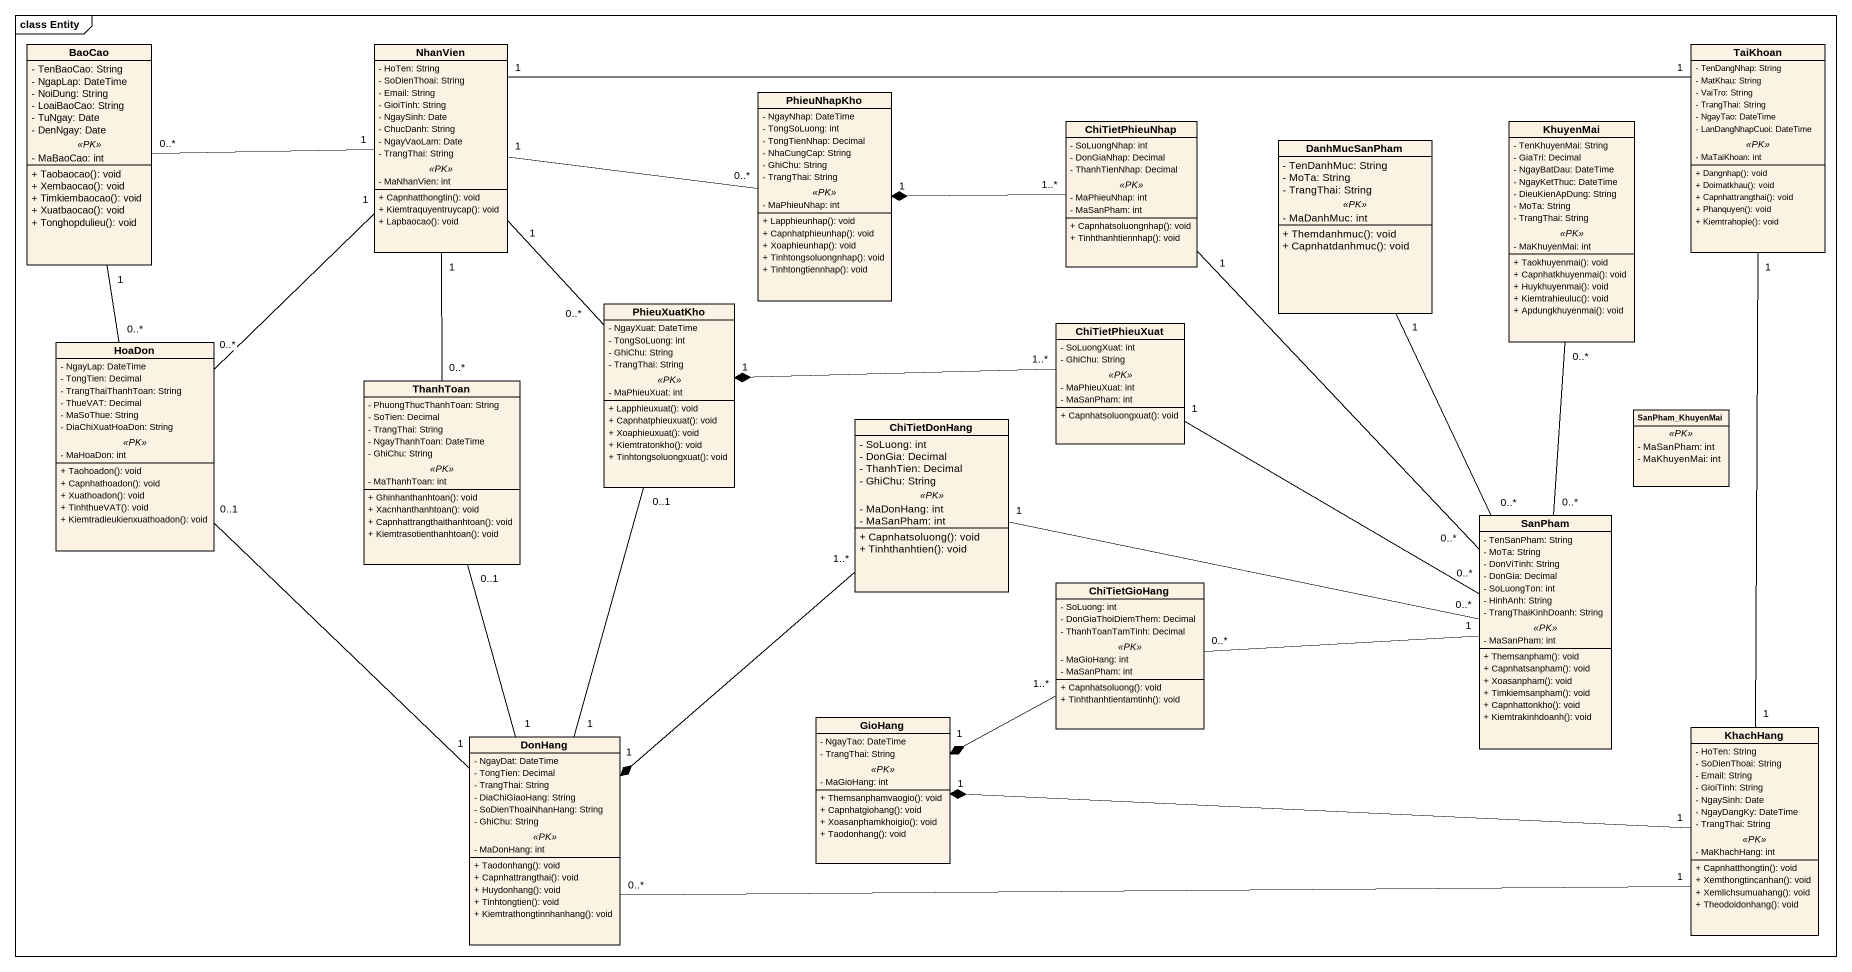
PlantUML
@startuml
mainframe class Entity
hide circle
hide empty members
skinparam classAttributeIconSize 0
class BaoCao {
  - TenBaoCao: String
  - NgapLap: DateTime
  - NoiDung: String
  - LoaiBaoCao: String
  - TuNgay: Date
  - DenNgay: Date
  .. <<PK>> ..
  - MaBaoCao: int
  --
  + Taobaocao(): void
  + Xembaocao(): void
  + Timkiembaocao(): void
  + Xuatbaocao(): void
  + Tonghopdulieu(): void
}
class NhanVien {
  - HoTen: String
  - SoDienThoai: String
  - Email: String
  - GioiTinh: String
  - NgaySinh: Date
  - ChucDanh: String
  - NgayVaoLam: Date
  - TrangThai: String
  .. <<PK>> ..
  - MaNhanVien: int
  --
  + Capnhatthongtin(): void
  + Kiemtraquyentruycap(): void
  + Lapbaocao(): void
}
class TaiKhoan {
  - TenDangNhap: String
  - MatKhau: String
  - VaiTro: String
  - TrangThai: String
  - NgayTao: DateTime
  - LanDangNhapCuoi: DateTime
  .. <<PK>> ..
  - MaTaiKhoan: int
  --
  + Dangnhap(): void
  + Doimatkhau(): void
  + Capnhattrangthai(): void
  + Phanquyen(): void
  + Kiemtrahople(): void
}
class PhieuNhapKho {
  - NgayNhap: DateTime
  - TongSoLuong: int
  - TongTienNhap: Decimal
  - NhaCungCap: String
  - GhiChu: String
  - TrangThai: String
  .. <<PK>> ..
  - MaPhieuNhap: int
  --
  + Lapphieunhap(): void
  + Capnhatphieunhap(): void
  + Xoaphieunhap(): void
  + Tinhtongsoluongnhap(): void
  + Tinhtongtiennhap(): void
}
class ChiTietPhieuNhap {
  - SoLuongNhap: int
  - DonGiaNhap: Decimal
  - ThanhTienNhap: Decimal
  .. <<PK>> ..
  - MaPhieuNhap: int
  - MaSanPham: int
  --
  + Capnhatsoluongnhap(): void
  + Tinhthanhtiennhap(): void
}
class DanhMucSanPham {
  - TenDanhMuc: String
  - MoTa: String
  - TrangThai: String
  .. <<PK>> ..
  - MaDanhMuc: int
  --
  + Themdanhmuc(): void
  + Capnhatdanhmuc(): void
}
class KhuyenMai {
  - TenKhuyenMai: String
  - GiaTri: Decimal
  - NgayBatDau: DateTime
  - NgayKetThuc: DateTime
  - DieuKienApDung: String
  - MoTa: String
  - TrangThai: String
  .. <<PK>> ..
  - MaKhuyenMai: int
  --
  + Taokhuyenmai(): void
  + Capnhatkhuyenmai(): void
  + Huykhuyenmai(): void
  + Kiemtrahieuluc(): void
  + Apdungkhuyenmai(): void
}
class PhieuXuatKho {
  - NgayXuat: DateTime
  - TongSoLuong: int
  - GhiChu: String
  - TrangThai: String
  .. <<PK>> ..
  - MaPhieuXuat: int
  --
  + Lapphieuxuat(): void
  + Capnhatphieuxuat(): void
  + Xoaphieuxuat(): void
  + Kiemtratonkho(): void
  + Tinhtongsoluongxuat(): void
}
class ChiTietPhieuXuat {
  - SoLuongXuat: int
  - GhiChu: String
  .. <<PK>> ..
  - MaPhieuXuat: int
  - MaSanPham: int
  --
  + Capnhatsoluongxuat(): void
}
class HoaDon {
  - NgayLap: DateTime
  - TongTien: Decimal
  - TrangThaiThanhToan: String
  - ThueVAT: Decimal
  - MaSoThue: String
  - DiaChiXuatHoaDon: String
  .. <<PK>> ..
  - MaHoaDon: int
  --
  + Taohoadon(): void
  + Capnhathoadon(): void
  + Xuathoadon(): void
  + TinhthueVAT(): void
  + Kiemtradieukienxuathoadon(): void
}
class ThanhToan {
  - PhuongThucThanhToan: String
  - SoTien: Decimal
  - TrangThai: String
  - NgayThanhToan: DateTime
  - GhiChu: String
  .. <<PK>> ..
  - MaThanhToan: int
  --
  + Ghinhanthanhtoan(): void
  + Xacnhanthanhtoan(): void
  + Capnhattrangthaithanhtoan(): void
  + Kiemtrasotienthanhtoan(): void
}
class SanPham_KhuyenMai {
  .. <<PK>> ..
  - MaSanPham: int
  - MaKhuyenMai: int
}
class ChiTietDonHang {
  - SoLuong: int
  - DonGia: Decimal
  - ThanhTien: Decimal
  - GhiChu: String
  .. <<PK>> ..
  - MaDonHang: int
  - MaSanPham: int
  --
  + Capnhatsoluong(): void
  + Tinhthanhtien(): void
}
class SanPham {
  - TenSanPham: String
  - MoTa: String
  - DonViTinh: String
  - DonGia: Decimal
  - SoLuongTon: int
  - HinhAnh: String
  - TrangThaiKinhDoanh: String
  .. <<PK>> ..
  - MaSanPham: int
  --
  + Themsanpham(): void
  + Capnhatsanpham(): void
  + Xoasanpham(): void
  + Timkiemsanpham(): void
  + Capnhattonkho(): void
  + Kiemtrakinhdoanh(): void
}
class ChiTietGioHang {
  - SoLuong: int
  - DonGiaThoiDiemThem: Decimal
  - ThanhToanTamTinh: Decimal
  .. <<PK>> ..
  - MaGioHang: int
  - MaSanPham: int
  --
  + Capnhatsoluong(): void
  + Tinhthanhtientamtinh(): void
}
class DonHang {
  - NgayDat: DateTime
  - TongTien: Decimal
  - TrangThai: String
  - DiaChiGiaoHang: String
  - SoDienThoaiNhanHang: String
  - GhiChu: String
  .. <<PK>> ..
  - MaDonHang: int
  --
  + Taodonhang(): void
  + Capnhattrangthai(): void
  + Huydonhang(): void
  + Tinhtongtien(): void
  + Kiemtrathongtinnhanhang(): void
}
class GioHang {
  - NgayTao: DateTime
  - TrangThai: String
  .. <<PK>> ..
  - MaGioHang: int
  --
  + Themsanphamvaogio(): void
  + Capnhatgiohang(): void
  + Xoasanphamkhoigio(): void
  + Taodonhang(): void
}
class KhachHang {
  - HoTen: String
  - SoDienThoai: String
  - Email: String
  - GioiTinh: String
  - NgaySinh: Date
  - NgayDangKy: DateTime
  - TrangThai: String
  .. <<PK>> ..
  - MaKhachHang: int
  --
  + Capnhatthongtin(): void
  + Xemthongtincanhan(): void
  + Xemlichsumuahang(): void
  + Theodoidonhang(): void
}
BaoCao "1" -- "0..*" HoaDon
NhanVien "1" -left- "0..*" BaoCao
NhanVien "1" -right- "0..*" PhieuNhapKho
NhanVien "1" -- "0..*" PhieuXuatKho
NhanVien "1" -- "0..*" HoaDon
NhanVien "1" -- "0..*" ThanhToan
TaiKhoan "1" -left- "1" NhanVien
TaiKhoan "1" -- "1" KhachHang
ChiTietPhieuNhap "1..*" -left-* "1" PhieuNhapKho
ChiTietPhieuNhap "1" -- "0..*" SanPham
DanhMucSanPham "1" -- "0..*" SanPham
KhuyenMai "0..*" -- "0..*" SanPham
ChiTietPhieuXuat "1..*" -left-* "1" PhieuXuatKho
ChiTietPhieuXuat "1" -right- "0..*" SanPham
ChiTietDonHang "1" -right- "0..*" SanPham
ChiTietDonHang "1..*" --* "1" DonHang
SanPham "1" -left- "0..*" ChiTietGioHang
ChiTietGioHang "1..*" -left-* "1" GioHang
DonHang "1" -up- "0..1" PhieuXuatKho
DonHang "1" -up- "0..1" HoaDon
DonHang "1" -up- "0..1" ThanhToan
KhachHang "1" -left- "0..*" DonHang
KhachHang "1" -left-* "1" GioHang
@enduml
